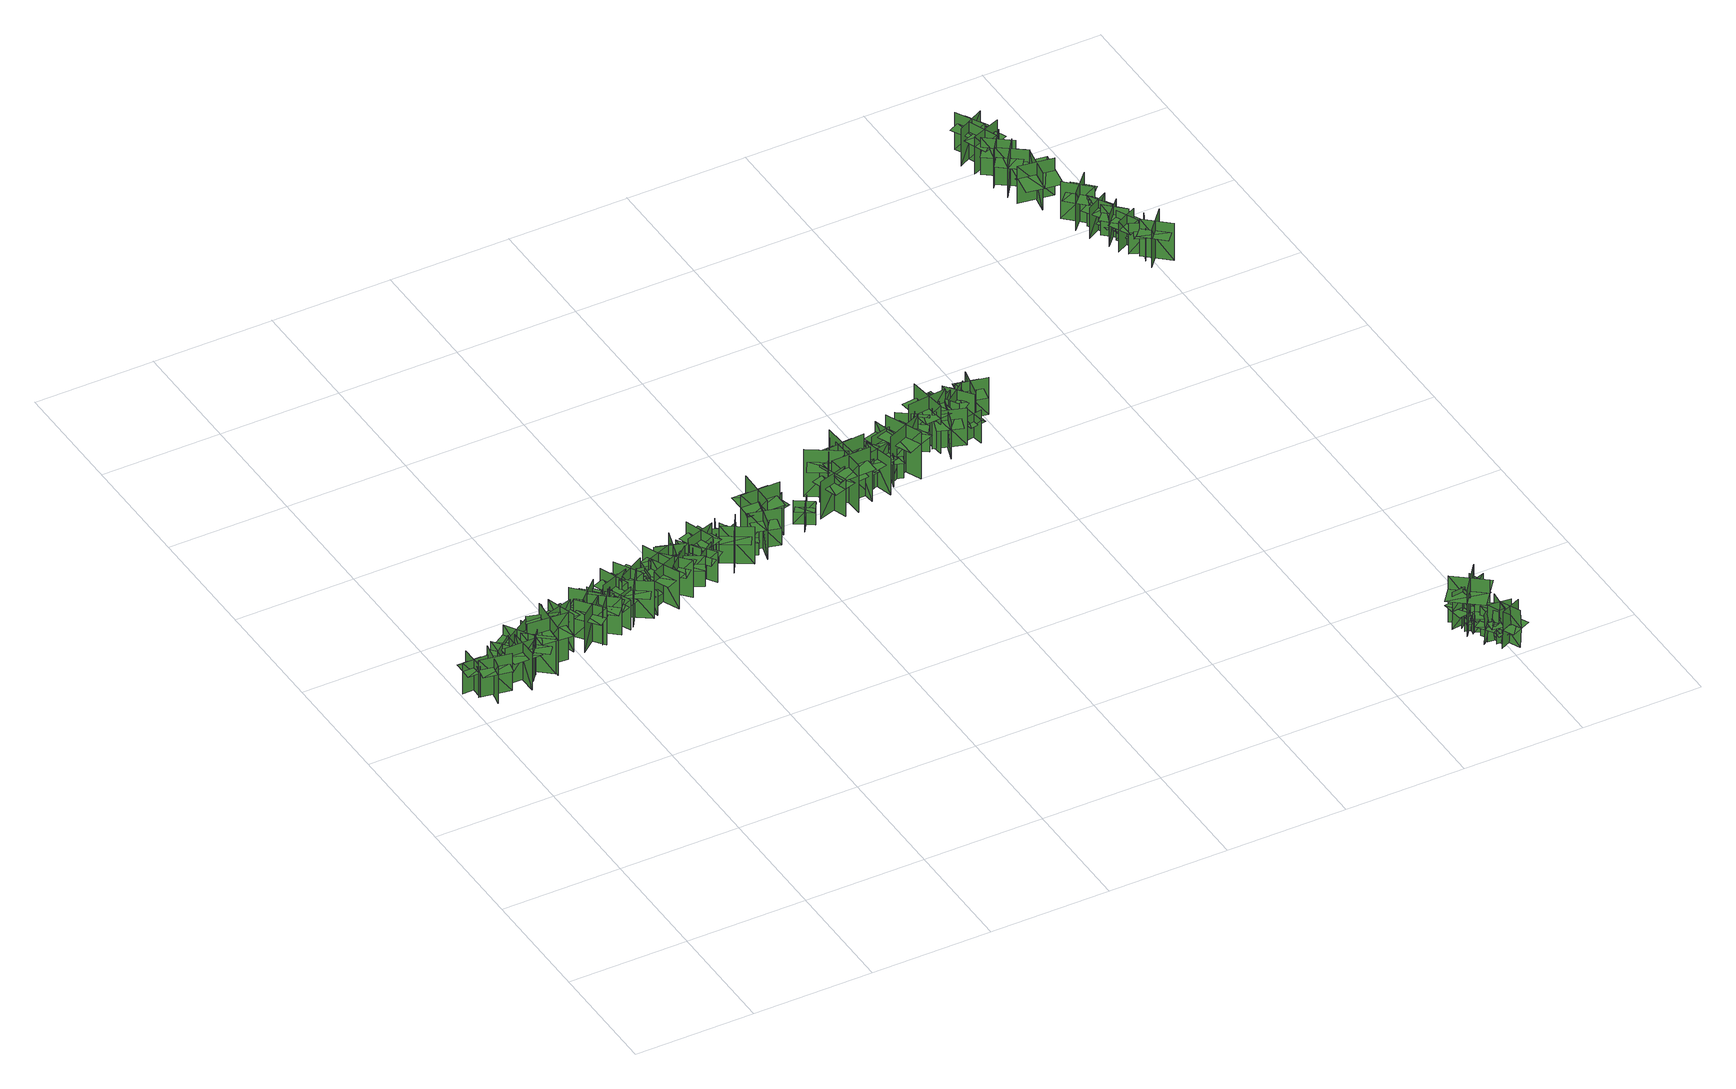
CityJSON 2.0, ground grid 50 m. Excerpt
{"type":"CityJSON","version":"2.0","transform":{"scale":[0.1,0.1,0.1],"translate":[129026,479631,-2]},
"CityObjects":{
"tree1":{"type":"SolitaryVegetationObject","geometry":[{"type":"MultiSurface","lod":"1","boundaries":[[[0,1,2]],[[0,2,3]],[[4,5,6]],[[4,6,7]],[[8,9,10]],[[8,10,11]],[[8,12,13]],[[8,13,9]]]}]},
"tree2":{"type":"SolitaryVegetationObject","geometry":[{"type":"MultiSurface","lod":"1","boundaries":[[[14,15,16]],[[14,16,17]],[[18,19,20]],[[18,20,21]],[[22,23,24]],[[22,24,25]],[[22,26,27]],[[22,27,23]]]}]},
"tree3":{"type":"SolitaryVegetationObject","geometry":[{"type":"MultiSurface","lod":"1","boundaries":[[[28,29,30]],[[28,30,31]],[[32,33,34]],[[32,34,35]],[[36,37,38]],[[36,38,39]],[[36,40,41]],[[36,41,37]]]}]},
"tree4":{"type":"SolitaryVegetationObject","geometry":[{"type":"MultiSurface","lod":"1","boundaries":[[[42,43,44]],[[42,44,45]],[[46,47,48]],[[46,48,49]],[[50,51,52]],[[50,52,53]],[[50,54,55]],[[50,55,51]]]}]},
"tree5":{"type":"SolitaryVegetationObject","geometry":[{"type":"MultiSurface","lod":"1","boundaries":[[[56,57,58]],[[56,58,59]],[[60,61,62]],[[60,62,63]],[[64,65,66]],[[64,66,67]],[[64,68,69]],[[64,69,65]]]}]},
"tree6":{"type":"SolitaryVegetationObject","geometry":[{"type":"MultiSurface","lod":"1","boundaries":[[[70,71,72]],[[70,72,73]],[[74,75,76]],[[74,76,77]],[[78,79,80]],[[78,80,81]],[[78,82,83]],[[78,83,79]]]}]},
"tree7":{"type":"SolitaryVegetationObject","geometry":[{"type":"MultiSurface","lod":"1","boundaries":[[[84,85,86]],[[84,86,87]],[[88,89,90]],[[88,90,91]],[[92,93,94]],[[92,94,95]],[[92,96,97]],[[92,97,93]]]}]},
"tree8":{"type":"SolitaryVegetationObject","geometry":[{"type":"MultiSurface","lod":"1","boundaries":[[[98,99,100]],[[98,100,101]],[[102,103,104]],[[102,104,105]],[[106,107,108]],[[106,108,109]],[[106,110,111]],[[106,111,107]]]}]},
"tree9":{"type":"SolitaryVegetationObject","geometry":[{"type":"MultiSurface","lod":"1","boundaries":[[[112,113,114]],[[112,114,115]],[[116,117,118]],[[116,118,119]],[[120,121,122]],[[120,122,123]],[[120,124,125]],[[120,125,121]]]}]},
"tree10":{"type":"SolitaryVegetationObject","geometry":[{"type":"MultiSurface","lod":"1","boundaries":[[[126,127,128]],[[126,128,129]],[[130,131,132]],[[130,132,133]],[[134,135,136]],[[134,136,137]],[[134,138,139]],[[134,139,135]]]}]},
"tree11":{"type":"SolitaryVegetationObject","geometry":[{"type":"MultiSurface","lod":"1","boundaries":[[[140,141,142]],[[140,142,143]],[[144,145,146]],[[144,146,147]],[[148,149,150]],[[148,150,151]],[[148,152,153]],[[148,153,149]]]}]},
"tree12":{"type":"SolitaryVegetationObject","geometry":[{"type":"MultiSurface","lod":"1","boundaries":[[[154,155,156]],[[154,156,157]],[[158,159,160]],[[158,160,161]],[[162,163,164]],[[162,164,165]],[[162,166,167]],[[162,167,163]]]}]},
"tree13":{"type":"SolitaryVegetationObject","geometry":[{"type":"MultiSurface","lod":"1","boundaries":[[[168,169,170]],[[168,170,171]],[[172,173,174]],[[172,174,175]],[[176,177,178]],[[176,178,179]],[[176,180,181]],[[176,181,177]]]}]},
"tree14":{"type":"SolitaryVegetationObject","geometry":[{"type":"MultiSurface","lod":"1","boundaries":[[[182,183,184]],[[182,184,185]],[[186,187,188]],[[186,188,189]],[[190,191,192]],[[190,192,193]],[[190,194,195]],[[190,195,191]]]}]},
"tree15":{"type":"SolitaryVegetationObject","geometry":[{"type":"MultiSurface","lod":"1","boundaries":[[[196,197,198]],[[196,198,199]],[[200,201,202]],[[200,202,203]],[[204,205,206]],[[204,206,207]],[[204,208,209]],[[204,209,205]]]}]},
"tree16":{"type":"SolitaryVegetationObject","geometry":[{"type":"MultiSurface","lod":"1","boundaries":[[[210,211,212]],[[210,212,213]],[[214,215,216]],[[214,216,217]],[[218,219,220]],[[218,220,221]],[[218,222,223]],[[218,223,219]]]}]},
"tree17":{"type":"SolitaryVegetationObject","geometry":[{"type":"MultiSurface","lod":"1","boundaries":[[[224,225,226]],[[224,226,227]],[[228,229,230]],[[228,230,231]],[[232,233,234]],[[232,234,235]],[[232,236,237]],[[232,237,233]]]}]},
"tree18":{"type":"SolitaryVegetationObject","geometry":[{"type":"MultiSurface","lod":"1","boundaries":[[[238,239,240]],[[238,240,241]],[[242,243,244]],[[242,244,245]],[[246,247,248]],[[246,248,249]],[[246,250,251]],[[246,251,247]]]}]},
"tree19":{"type":"SolitaryVegetationObject","geometry":[{"type":"MultiSurface","lod":"1","boundaries":[[[252,253,254]],[[252,254,255]],[[256,257,258]],[[256,258,259]],[[260,261,262]],[[260,262,263]],[[260,264,265]],[[260,265,261]]]}]},
"tree20":{"type":"SolitaryVegetationObject","geometry":[{"type":"MultiSurface","lod":"1","boundaries":[[[266,267,268]],[[266,268,269]],[[270,271,272]],[[270,272,273]],[[274,275,276]],[[274,276,277]],[[274,278,279]],[[274,279,275]]]}]},
"tree21":{"type":"SolitaryVegetationObject","geometry":[{"type":"MultiSurface","lod":"1","boundaries":[[[280,281,282]],[[280,282,283]],[[284,285,286]],[[284,286,287]],[[288,289,290]],[[288,290,291]],[[288,292,293]],[[288,293,289]]]}]},
"tree22":{"type":"SolitaryVegetationObject","geometry":[{"type":"MultiSurface","lod":"1","boundaries":[[[294,295,296]],[[294,296,297]],[[298,299,300]],[[298,300,301]],[[302,303,304]],[[302,304,305]],[[302,306,307]],[[302,307,303]]]}]},
"tree23":{"type":"SolitaryVegetationObject","geometry":[{"type":"MultiSurface","lod":"1","boundaries":[[[308,309,310]],[[308,310,311]],[[312,313,314]],[[312,314,315]],[[316,317,318]],[[316,318,319]],[[316,320,321]],[[316,321,317]]]}]},
"tree24":{"type":"SolitaryVegetationObject","geometry":[{"type":"MultiSurface","lod":"1","boundaries":[[[322,323,324]],[[322,324,325]],[[326,327,328]],[[326,328,329]],[[330,331,332]],[[330,332,333]],[[330,334,335]],[[330,335,331]]]}]},
"tree25":{"type":"SolitaryVegetationObject","geometry":[{"type":"MultiSurface","lod":"1","boundaries":[[[336,337,338]],[[336,338,339]],[[340,341,342]],[[340,342,343]],[[344,345,346]],[[344,346,347]],[[344,348,349]],[[344,349,345]]]}]},
"tree26":{"type":"SolitaryVegetationObject","geometry":[{"type":"MultiSurface","lod":"1","boundaries":[[[350,351,352]],[[350,352,353]],[[354,355,356]],[[354,356,357]],[[358,359,360]],[[358,360,361]],[[358,362,363]],[[358,363,359]]]}]},
"tree27":{"type":"SolitaryVegetationObject","geometry":[{"type":"MultiSurface","lod":"1","boundaries":[[[364,365,366]],[[364,366,367]],[[368,369,370]],[[368,370,371]],[[372,373,374]],[[372,374,375]],[[372,376,377]],[[372,377,373]]]}]},
"tree28":{"type":"SolitaryVegetationObject","geometry":[{"type":"MultiSurface","lod":"1","boundaries":[[[378,379,380]],[[378,380,381]],[[382,383,384]],[[382,384,385]],[[386,387,388]],[[386,388,389]],[[386,390,391]],[[386,391,387]]]}]},
"tree29":{"type":"SolitaryVegetationObject","geometry":[{"type":"MultiSurface","lod":"1","boundaries":[[[392,393,394]],[[392,394,395]],[[396,397,398]],[[396,398,399]],[[400,401,402]],[[400,402,403]],[[400,404,405]],[[400,405,401]]]}]},
"tree30":{"type":"SolitaryVegetationObject","geometry":[{"type":"MultiSurface","lod":"1","boundaries":[[[406,407,408]],[[406,408,409]],[[410,411,412]],[[410,412,413]],[[414,415,416]],[[414,416,417]],[[414,418,419]],[[414,419,415]]]}]},
"tree31":{"type":"SolitaryVegetationObject","geometry":[{"type":"MultiSurface","lod":"1","boundaries":[[[420,421,422]],[[420,422,423]],[[424,425,426]],[[424,426,427]],[[428,429,430]],[[428,430,431]],[[428,432,433]],[[428,433,429]]]}]},
"tree32":{"type":"SolitaryVegetationObject","geometry":[{"type":"MultiSurface","lod":"1","boundaries":[[[434,435,436]],[[434,436,437]],[[438,439,440]],[[438,440,441]],[[442,443,444]],[[442,444,445]],[[442,446,447]],[[442,447,443]]]}]},
"tree33":{"type":"SolitaryVegetationObject","geometry":[{"type":"MultiSurface","lod":"1","boundaries":[[[448,449,450]],[[448,450,451]],[[452,453,454]],[[452,454,455]],[[456,457,458]],[[456,458,459]],[[456,460,461]],[[456,461,457]]]}]},
"tree34":{"type":"SolitaryVegetationObject","geometry":[{"type":"MultiSurface","lod":"1","boundaries":[[[462,463,464]],[[462,464,465]],[[466,467,468]],[[466,468,469]],[[470,471,472]],[[470,472,473]],[[470,474,475]],[[470,475,471]]]}]},
"tree35":{"type":"SolitaryVegetationObject","geometry":[{"type":"MultiSurface","lod":"1","boundaries":[[[476,477,478]],[[476,478,479]],[[480,481,482]],[[480,482,483]],[[484,485,486]],[[484,486,487]],[[484,488,489]],[[484,489,485]]]}]},
"tree36":{"type":"SolitaryVegetationObject","geometry":[{"type":"MultiSurface","lod":"1","boundaries":[[[490,491,492]],[[490,492,493]],[[494,495,496]],[[494,496,497]],[[498,499,500]],[[498,500,501]],[[498,502,503]],[[498,503,499]]]}]},
"tree37":{"type":"SolitaryVegetationObject","geometry":[{"type":"MultiSurface","lod":"1","boundaries":[[[504,505,506]],[[504,506,507]],[[508,509,510]],[[508,510,511]],[[512,513,514]],[[512,514,515]],[[512,516,517]],[[512,517,513]]]}]},
"tree38":{"type":"SolitaryVegetationObject","geometry":[{"type":"MultiSurface","lod":"1","boundaries":[[[518,519,520]],[[518,520,521]],[[522,523,524]],[[522,524,525]],[[526,527,528]],[[526,528,529]],[[526,530,531]],[[526,531,527]]]}]},
"tree39":{"type":"SolitaryVegetationObject","geometry":[{"type":"MultiSurface","lod":"1","boundaries":[[[532,533,534]],[[532,534,535]],[[536,537,538]],[[536,538,539]],[[540,541,542]],[[540,542,543]],[[540,544,545]],[[540,545,541]]]}]},
"tree40":{"type":"SolitaryVegetationObject","geometry":[{"type":"MultiSurface","lod":"1","boundaries":[[[546,547,548]],[[546,548,549]],[[550,551,552]],[[550,552,553]],[[554,555,556]],[[554,556,557]],[[554,558,559]],[[554,559,555]]]}]},
"tree41":{"type":"SolitaryVegetationObject","geometry":[{"type":"MultiSurface","lod":"1","boundaries":[[[560,561,562]],[[560,562,563]],[[564,565,566]],[[564,566,567]],[[568,569,570]],[[568,570,571]],[[568,572,573]],[[568,573,569]]]}]},
"tree42":{"type":"SolitaryVegetationObject","geometry":[{"type":"MultiSurface","lod":"1","boundaries":[[[574,575,576]],[[574,576,577]],[[578,579,580]],[[578,580,581]],[[582,583,584]],[[582,584,585]],[[582,586,587]],[[582,587,583]]]}]},
"tree43":{"type":"SolitaryVegetationObject","geometry":[{"type":"MultiSurface","lod":"1","boundaries":[[[588,589,590]],[[588,590,591]],[[592,593,594]],[[592,594,595]],[[596,597,598]],[[596,598,599]],[[596,600,601]],[[596,601,597]]]}]},
"tree44":{"type":"SolitaryVegetationObject","geometry":[{"type":"MultiSurface","lod":"1","boundaries":[[[602,603,604]],[[602,604,605]],[[606,607,608]],[[606,608,609]],[[610,611,612]],[[610,612,613]],[[610,614,615]],[[610,615,611]]]}]},
"tree45":{"type":"SolitaryVegetationObject","geometry":[{"type":"MultiSurface","lod":"1","boundaries":[[[616,617,618]],[[616,618,619]],[[620,621,622]],[[620,622,623]],[[624,625,626]],[[624,626,627]],[[624,628,629]],[[624,629,625]]]}]},
"tree46":{"type":"SolitaryVegetationObject","geometry":[{"type":"MultiSurface","lod":"1","boundaries":[[[630,631,632]],[[630,632,633]],[[634,635,636]],[[634,636,637]],[[638,639,640]],[[638,640,641]],[[638,642,643]],[[638,643,639]]]}]},
"tree47":{"type":"SolitaryVegetationObject","geometry":[{"type":"MultiSurface","lod":"1","boundaries":[[[644,645,646]],[[644,646,647]],[[648,649,650]],[[648,650,651]],[[652,653,654]],[[652,654,655]],[[652,656,657]],[[652,657,653]]]}]},
"tree48":{"type":"SolitaryVegetationObject","geometry":[{"type":"MultiSurface","lod":"1","boundaries":[[[658,659,660]],[[658,660,661]],[[662,663,664]],[[662,664,665]],[[666,667,668]],[[666,668,669]],[[666,670,671]],[[666,671,667]]]}]},
"tree49":{"type":"SolitaryVegetationObject","geometry":[{"type":"MultiSurface","lod":"1","boundaries":[[[672,673,674]],[[672,674,675]],[[676,677,678]],[[676,678,679]],[[680,681,682]],[[680,682,683]],[[680,684,685]],[[680,685,681]]]}]},
"tree50":{"type":"SolitaryVegetationObject","geometry":[{"type":"MultiSurface","lod":"1","boundaries":[[[686,687,688]],[[686,688,689]],[[690,691,692]],[[690,692,693]],[[694,695,696]],[[694,696,697]],[[694,698,699]],[[694,699,695]]]}]},
"tree51":{"type":"SolitaryVegetationObject","geometry":[{"type":"MultiSurface","lod":"1","boundaries":[[[700,701,702]],[[700,702,703]],[[704,705,706]],[[704,706,707]],[[708,709,710]],[[708,710,711]],[[708,712,713]],[[708,713,709]]]}]},
"tree52":{"type":"SolitaryVegetationObject","geometry":[{"type":"MultiSurface","lod":"1","boundaries":[[[714,715,716]],[[714,716,717]],[[718,719,720]],[[718,720,721]],[[722,723,724]],[[722,724,725]],[[722,725,726]],[[722,726,727]]]}]},
"tree53":{"type":"SolitaryVegetationObject","geometry":[{"type":"MultiSurface","lod":"1","boundaries":[[[728,729,730]],[[728,730,731]],[[732,733,734]],[[732,734,735]],[[736,737,738]],[[736,738,739]],[[736,740,741]],[[736,741,737]]]}]},
"tree54":{"type":"SolitaryVegetationObject","geometry":[{"type":"MultiSurface","lod":"1","boundaries":[[[742,743,744]],[[742,744,745]],[[746,747,748]],[[746,748,749]],[[750,751,752]],[[750,752,753]],[[750,754,755]],[[750,755,751]]]}]},
"tree55":{"type":"SolitaryVegetationObject","geometry":[{"type":"MultiSurface","lod":"1","boundaries":[[[756,757,758]],[[756,758,759]],[[760,761,762]],[[760,762,763]],[[764,765,766]],[[764,766,767]],[[764,767,768]],[[764,768,769]]]}]},
"tree56":{"type":"SolitaryVegetationObject","geometry":[{"type":"MultiSurface","lod":"1","boundaries":[[[770,771,772]],[[770,772,773]],[[774,775,776]],[[774,776,777]],[[778,779,775]],[[778,775,774]],[[780,781,771]],[[780,771,770]],[[770,771,782]],[[770,782,783]],[[770,784,785]],[[770,785,771]]]}]},
"tree57":{"type":"SolitaryVegetationObject","geometry":[{"type":"MultiSurface","lod":"1","boundaries":[[[786,787,788]],[[786,788,789]],[[790,791,792]],[[790,792,793]],[[794,795,791]],[[794,791,790]],[[796,797,787]],[[796,787,786]],[[786,787,798]],[[786,798,799]],[[786,800,801]],[[786,801,787]]]}]},
"tree58":{"type":"SolitaryVegetationObject","geometry":[{"type":"MultiSurface","lod":"1","boundaries":[[[802,803,804]],[[802,804,805]],[[806,807,808]],[[806,808,809]],[[810,811,812]],[[810,812,813]],[[810,813,814]],[[810,814,815]]]}]},
"tree59":{"type":"SolitaryVegetationObject","geometry":[{"type":"MultiSurface","lod":"1","boundaries":[[[816,817,818]],[[816,818,819]],[[820,821,822]],[[820,822,823]],[[824,825,821]],[[824,821,820]],[[826,827,817]],[[826,817,816]],[[816,817,828]],[[816,828,829]],[[816,830,831]],[[816,831,817]]]}]},
"tree60":{"type":"SolitaryVegetationObject","geometry":[{"type":"MultiSurface","lod":"1","boundaries":[[[832,833,834]],[[832,834,835]],[[836,837,838]],[[836,838,839]],[[840,841,837]],[[840,837,836]],[[842,843,833]],[[842,833,832]],[[832,833,844]],[[832,844,845]],[[832,846,847]],[[832,847,833]]]}]},
"tree61":{"type":"SolitaryVegetationObject","geometry":[{"type":"MultiSurface","lod":"1","boundaries":[[[848,849,850]],[[848,850,851]],[[852,853,854]],[[852,854,855]],[[856,857,858]],[[856,858,859]],[[856,859,860]],[[856,860,861]]]}]},
"tree62":{"type":"SolitaryVegetationObject","geometry":[{"type":"MultiSurface","lod":"1","boundaries":[[[862,863,864]],[[862,864,865]],[[866,867,868]],[[866,868,869]],[[870,871,872]],[[870,872,873]],[[870,873,874]],[[870,874,875]]]}]},
"tree63":{"type":"SolitaryVegetationObject","geometry":[{"type":"MultiSurface","lod":"1","boundaries":[[[876,877,878]],[[876,878,879]],[[880,881,882]],[[880,882,883]],[[884,885,886]],[[884,886,887]],[[884,887,888]],[[884,888,889]]]}]},
"tree64":{"type":"SolitaryVegetationObject","geometry":[{"type":"MultiSurface","lod":"1","boundaries":[[[890,891,892]],[[890,892,893]],[[894,895,896]],[[894,896,897]],[[898,899,900]],[[898,900,901]],[[898,901,902]],[[898,902,903]]]}]},
"tree65":{"type":"SolitaryVegetationObject","geometry":[{"type":"MultiSurface","lod":"1","boundaries":[[[904,905,906]],[[904,906,907]],[[908,909,910]],[[908,910,911]],[[912,913,914]],[[912,914,915]],[[912,915,916]],[[912,916,917]]]}]},
"tree66":{"type":"SolitaryVegetationObject","geometry":[{"type":"MultiSurface","lod":"1","boundaries":[[[918,919,920]],[[918,920,921]],[[922,923,924]],[[922,924,925]],[[926,927,923]],[[926,923,922]],[[928,929,919]],[[928,919,918]],[[918,919,930]],[[918,930,931]],[[918,932,933]],[[918,933,919]]]}]},
"tree67":{"type":"SolitaryVegetationObject","geometry":[{"type":"MultiSurface","lod":"1","boundaries":[[[934,935,936]],[[934,936,937]],[[938,939,940]],[[938,940,941]],[[942,943,944]],[[942,944,945]],[[942,945,946]],[[942,946,947]]]}]},
"tree68":{"type":"SolitaryVegetationObject","geometry":[{"type":"MultiSurface","lod":"1","boundaries":[[[948,949,950]],[[948,950,951]],[[952,953,954]],[[952,954,955]],[[956,957,953]],[[956,953,952]],[[958,959,949]],[[958,949,948]],[[948,949,960]],[[948,960,961]],[[948,962,963]],[[948,963,949]]]}]},
"tree69":{"type":"SolitaryVegetationObject","geometry":[{"type":"MultiSurface","lod":"1","boundaries":[[[964,965,966]],[[964,966,967]],[[968,969,970]],[[968,970,971]],[[972,973,974]],[[972,974,975]],[[972,975,976]],[[972,976,977]]]}]},
"tree70":{"type":"SolitaryVegetationObject","geometry":[{"type":"MultiSurface","lod":"1","boundaries":[[[978,979,980]],[[978,980,981]],[[982,983,984]],[[982,984,985]],[[986,987,983]],[[986,983,982]],[[988,989,979]],[[988,979,978]],[[978,979,990]],[[978,990,991]],[[978,992,993]],[[978,993,979]]]}]},
"tree71":{"type":"SolitaryVegetationObject","geometry":[{"type":"MultiSurface","lod":"1","boundaries":[[[994,995,996]],[[994,996,997]],[[998,999,1000]],[[998,1000,1001]],[[1002,1003,1004]],[[1002,1004,1005]],[[1002,1006,1007]],[[1002,1007,1003]]]}]},
"tree72":{"type":"SolitaryVegetationObject","geometry":[{"type":"MultiSurface","lod":"1","boundaries":[[[1008,1009,1010]],[[1008,1010,1011]],[[1012,1013,1014]],[[1012,1014,1015]],[[1016,1017,1018]],[[1016,1018,1019]],[[1016,1020,1021]],[[1016,1021,1017]]]}]},
"tree73":{"type":"SolitaryVegetationObject","geometry":[{"type":"MultiSurface","lod":"1","boundaries":[[[1022,1023,1024]],[[1022,1024,1025]],[[1026,1027,1028]],[[1026,1028,1029]],[[1030,1031,1032]],[[1030,1032,1033]],[[1030,1033,1034]],[[1030,1034,1035]]]}]},
"tree74":{"type":"SolitaryVegetationObject","geometry":[{"type":"MultiSurface","lod":"1","boundaries":[[[1036,1037,1038]],[[1036,1038,1039]],[[1040,1041,1042]],[[1040,1042,1043]],[[1044,1045,1046]],[[1044,1046,1047]],[[1044,1048,1049]],[[1044,1049,1045]]]}]},
"tree75":{"type":"SolitaryVegetationObject","geometry":[{"type":"MultiSurface","lod":"1","boundaries":[[[1050,1051,1052]],[[1050,1052,1053]],[[1054,1055,1056]],[[1054,1056,1057]],[[1058,1059,1060]],[[1058,1060,1061]],[[1058,1062,1063]],[[1058,1063,1059]]]}]},
"tree76":{"type":"SolitaryVegetationObject","geometry":[{"type":"MultiSurface","lod":"1","boundaries":[[[1064,1065,1066]],[[1064,1066,1067]],[[1068,1069,1070]],[[1068,1070,1071]],[[1072,1073,1074]],[[1072,1074,1075]],[[1072,1076,1077]],[[1072,1077,1073]]]}]},
"tree77":{"type":"SolitaryVegetationObject","geometry":[{"type":"MultiSurface","lod":"1","boundaries":[[[1078,1079,1080]],[[1078,1080,1081]],[[1082,1083,1084]],[[1082,1084,1085]],[[1086,1087,1088]],[[1086,1088,1089]],[[1086,1090,1091]],[[1086,1091,1087]]]}]},
"tree78":{"type":"SolitaryVegetationObject","geometry":[{"type":"MultiSurface","lod":"1","boundaries":[[[1092,1093,1094]],[[1092,1094,1095]],[[1096,1097,1098]],[[1096,1098,1099]],[[1100,1101,1102]],[[1100,1102,1103]],[[1100,1103,1104]],[[1100,1104,1105]]]}]},
"tree79":{"type":"SolitaryVegetationObject","geometry":[{"type":"MultiSurface","lod":"1","boundaries":[[[1106,1107,1108]],[[1106,1108,1109]],[[1110,1111,1112]],[[1110,1112,1113]],[[1114,1115,1116]],[[1114,1116,1117]],[[1114,1118,1119]],[[1114,1119,1115]]]}]},
"tree80":{"type":"SolitaryVegetationObject","geometry":[{"type":"MultiSurface","lod":"1","boundaries":[[[1120,1121,1122]],[[1120,1122,1123]],[[1124,1125,1126]],[[1124,1126,1127]],[[1128,1129,1130]],[[1128,1130,1131]],[[1128,1131,1132]],[[1128,1132,1133]]]}]},
"tree81":{"type":"SolitaryVegetationObject","geometry":[{"type":"MultiSurface","lod":"1","boundaries":[[[1134,1135,1136]],[[1134,1136,1137]],[[1138,1139,1140]],[[1138,1140,1141]],[[1142,1143,1144]],[[1142,1144,1145]],[[1142,1145,1146]],[[1142,1146,1147]]]}]},
"tree82":{"type":"SolitaryVegetationObject","geometry":[{"type":"MultiSurface","lod":"1","boundaries":[[[1148,1149,1150]],[[1148,1150,1151]],[[1152,1153,1154]],[[1152,1154,1155]],[[1156,1157,1158]],[[1156,1158,1159]],[[1156,1159,1160]],[[1156,1160,1161]]]}]},
"tree83":{"type":"SolitaryVegetationObject","geometry":[{"type":"MultiSurface","lod":"1","boundaries":[[[1162,1163,1164]],[[1162,1164,1165]],[[1166,1167,1168]],[[1166,1168,1169]],[[1170,1171,1172]],[[1170,1172,1173]],[[1170,1174,1175]],[[1170,1175,1171]]]}]},
"tree84":{"type":"SolitaryVegetationObject","geometry":[{"type":"MultiSurface","lod":"1","boundaries":[[[1176,1177,1178]],[[1176,1178,1179]],[[1180,1181,1182]],[[1180,1182,1183]],[[1184,1185,1186]],[[1184,1186,1187]],[[1184,1187,1188]],[[1184,1188,1189]]]}]},
"tree85":{"type":"SolitaryVegetationObject","geometry":[{"type":"MultiSurface","lod":"1","boundaries":[[[1190,1191,1192]],[[1190,1192,1193]],[[1194,1195,1196]],[[1194,1196,1197]],[[1198,1199,1200]],[[1198,1200,1201]],[[1198,1202,1203]],[[1198,1203,1199]]]}]},
"tree86":{"type":"SolitaryVegetationObject","geometry":[{"type":"MultiSurface","lod":"1","boundaries":[[[1204,1205,1206]],[[1204,1206,1207]],[[1208,1209,1210]],[[1208,1210,1211]],[[1212,1213,1214]],[[1212,1214,1215]],[[1212,1215,1216]],[[1212,1216,1217]]]}]},
"tree87":{"type":"SolitaryVegetationObject","geometry":[{"type":"MultiSurface","lod":"1","boundaries":[[[1218,1219,1220]],[[1218,1220,1221]],[[1222,1223,1224]],[[1222,1224,1225]],[[1226,1227,1228]],[[1226,1228,1229]],[[1226,1229,1230]],[[1226,1230,1231]]]}]},
"tree88":{"type":"SolitaryVegetationObject","geometry":[{"type":"MultiSurface","lod":"1","boundaries":[[[1232,1233,1234]],[[1232,1234,1235]],[[1236,1237,1238]],[[1236,1238,1239]],[[1240,1241,1242]],[[1240,1242,1243]],[[1240,1243,1244]],[[1240,1244,1245]]]}]},
"tree89":{"type":"SolitaryVegetationObject","geometry":[{"type":"MultiSurface","lod":"1","boundaries":[[[1246,1247,1248]],[[1246,1248,1249]],[[1250,1251,1252]],[[1250,1252,1253]],[[1254,1255,1256]],[[1254,1256,1257]],[[1254,1257,1258]],[[1254,1258,1259]]]}]},
"tree90":{"type":"SolitaryVegetationObject","geometry":[{"type":"MultiSurface","lod":"1","boundaries":[[[1260,1261,1262]],[[1260,1262,1263]],[[1264,1265,1266]],[[1264,1266,1267]],[[1268,1269,1270]],[[1268,1270,1271]],[[1268,1271,1272]],[[1268,1272,1273]]]}]},
"tree91":{"type":"SolitaryVegetationObject","geometry":[{"type":"MultiSurface","lod":"1","boundaries":[[[1274,1275,1276]],[[1274,1276,1277]],[[1278,1279,1280]],[[1278,1280,1281]],[[1282,1283,1284]],[[1282,1284,1285]],[[1282,1285,1286]],[[1282,1286,1287]]]}]},
"tree92":{"type":"SolitaryVegetationObject","geometry":[{"type":"MultiSurface","lod":"1","boundaries":[[[1288,1289,1290]],[[1288,1290,1291]],[[1292,1293,1294]],[[1292,1294,1295]],[[1296,1297,1298]],[[1296,1298,1299]],[[1296,1299,1300]],[[1296,1300,1301]]]}]},
"tree93":{"type":"SolitaryVegetationObject","geometry":[{"type":"MultiSurface","lod":"1","boundaries":[[[1302,1303,1304]],[[1302,1304,1305]],[[1306,1307,1308]],[[1306,1308,1309]],[[1310,1311,1312]],[[1310,1312,1313]],[[1310,1313,1314]],[[1310,1314,1315]]]}]},
"tree94":{"type":"SolitaryVegetationObject","geometry":[{"type":"MultiSurface","lod":"1","boundaries":[[[1316,1317,1318]],[[1316,1318,1319]],[[1320,1321,1322]],[[1320,1322,1323]],[[1324,1325,1326]],[[1324,1326,1327]],[[1324,1327,1328]],[[1324,1328,1329]]]}]},
"tree95":{"type":"SolitaryVegetationObject","geometry":[{"type":"MultiSurface","lod":"1","boundaries":[[[1330,1331,1332]],[[1330,1332,1333]],[[1334,1335,1336]],[[1334,1336,1337]],[[1338,1339,1340]],[[1338,1340,1341]],[[1338,1341,1342]],[[1338,1342,1343]]]}]},
"tree96":{"type":"SolitaryVegetationObject","geometry":[{"type":"MultiSurface","lod":"1","boundaries":[[[1344,1345,1346]],[[1344,1346,1347]],[[1348,1349,1350]],[[1348,1350,1351]],[[1352,1353,1354]],[[1352,1354,1355]],[[1352,1355,1356]],[[1352,1356,1357]]]}]},
"tree97":{"type":"SolitaryVegetationObject","geometry":[{"type":"MultiSurface","lod":"1","boundaries":[[[1358,1359,1360]],[[1358,1360,1361]],[[1362,1363,1364]],[[1362,1364,1365]],[[1366,1367,1368]],[[1366,1368,1369]],[[1366,1369,1370]],[[1366,1370,1371]]]}]},
"tree98":{"type":"SolitaryVegetationObject","geometry":[{"type":"MultiSurface","lod":"1","boundaries":[[[1372,1373,1374]],[[1372,1374,1375]],[[1376,1377,1378]],[[1376,1378,1379]],[[1380,1381,1382]],[[1380,1382,1383]],[[1380,1383,1384]],[[1380,1384,1385]]]}]},
"tree99":{"type":"SolitaryVegetationObject","geometry":[{"type":"MultiSurface","lod":"1","boundaries":[[[1386,1387,1388]],[[1386,1388,1389]],[[1390,1391,1392]],[[1390,1392,1393]],[[1394,1395,1396]],[[1394,1396,1397]],[[1394,1397,1398]],[[1394,1398,1399]]]}]},
"tree100":{"type":"SolitaryVegetationObject","geometry":[{"type":"MultiSurface","lod":"1","boundaries":[[[1400,1401,1402]],[[1400,1402,1403]],[[1404,1405,1406]],[[1404,1406,1407]],[[1408,1409,1410]],[[1408,1410,1411]],[[1408,1411,1412]],[[1408,1412,1413]]]}]}
},
"vertices":[
[115,1697,4],[9,1697,4],[9,1697,145],[115,1697,145],[55,1756,4],[56,1649,4],[56,1649,145],[55,1756,145],[106,1697,109],[9,1697,109],[9,1655,109],[107,1655,109],[106,1739,109],[9,1739,109],
[179,1626,2],[51,1651,2],[51,1651,174],[179,1626,174],[121,1711,2],[96,1583,2],[96,1583,174],[121,1711,174],[168,1628,130],[51,1651,130],[41,1601,130],[158,1578,130],[178,1678,130],[61,1701,130],
[231,1679,3],[164,1762,3],[164,1762,144],[231,1679,144],[239,1762,3],[156,1696,3],[156,1696,144],[239,1762,144],[225,1686,107],[164,1762,107],[131,1735,107],[192,1660,107],[258,1712,107],[197,1788,107],
[172,1667,0],[302,1668,0],[302,1668,172],[172,1667,172],[246,1596,0],[245,1725,0],[245,1725,172],[246,1596,172],[183,1667,128],[302,1668,128],[302,1719,128],[183,1719,128],[184,1616,128],[302,1617,128],
[302,1679,4],[232,1789,4],[232,1789,176],[302,1679,176],[323,1780,4],[214,1710,4],[214,1710,176],[323,1780,176],[296,1689,132],[232,1789,132],[188,1761,132],[253,1661,132],[339,1716,132],[275,1816,132],
[367,1636,1],[266,1719,1],[266,1719,173],[367,1636,173],[356,1738,1],[273,1638,1],[273,1638,173],[356,1738,173],[358,1643,129],[266,1719,129],[234,1679,129],[326,1604,129],[391,1683,129],[299,1758,129],
[389,1765,7],[284,1748,7],[284,1748,148],[389,1765,148],[321,1814,7],[338,1709,7],[338,1709,148],[321,1814,148],[380,1763,112],[284,1748,112],[291,1707,112],[387,1722,112],[374,1805,112],[278,1790,112],
[384,1789,0],[372,1624,0],[372,1624,219],[384,1789,219],[286,1703,0],[451,1691,0],[451,1691,219],[286,1703,219],[383,1775,163],[372,1624,163],[437,1619,163],[448,1770,163],[318,1780,163],[307,1629,163],
[329,1792,5],[453,1755,5],[453,1755,177],[329,1792,177],[378,1702,5],[415,1827,5],[415,1827,177],[378,1702,177],[339,1789,132],[453,1755,132],[468,1804,132],[354,1838,132],[324,1740,132],[438,1706,132],
[398,1763,4],[522,1801,4],[522,1801,177],[398,1763,177],[489,1716,4],[451,1840,4],[451,1840,177],[489,1716,177],[408,1767,132],[522,1801,132],[507,1850,132],[393,1816,132],[423,1718,132],[537,1752,132],
[535,1797,2],[616,1695,2],[616,1695,174],[535,1797,174],[524,1695,2],[626,1776,2],[626,1776,174],[524,1695,174],[542,1788,129],[616,1695,129],[656,1727,129],[582,1820,129],[502,1756,129],[576,1663,129],
[655,1864,6],[561,1774,6],[561,1774,178],[655,1864,178],[552,1866,6],[642,1772,6],[642,1772,178],[552,1866,178],[647,1856,133],[561,1774,133],[596,1737,133],[682,1819,133],[612,1893,133],[525,1812,133],
[594,1803,3],[692,1718,3],[692,1718,175],[594,1803,175],[602,1701,3],[687,1799,3],[687,1799,175],[602,1701,175],[603,1796,131],[692,1718,131],[726,1756,131],[636,1835,131],[569,1757,131],[658,1679,131],
[632,1872,4],[700,1791,4],[700,1791,145],[632,1872,145],[625,1788,4],[706,1857,4],[706,1857,145],[625,1788,145],[637,1865,109],[700,1791,109],[732,1818,109],[670,1892,109],[605,1838,109],[668,1764,109],
[772,1793,4],[674,1752,4],[674,1752,145],[772,1793,145],[694,1824,4],[736,1726,4],[736,1726,145],[694,1824,145],[764,1790,109],[674,1752,109],[691,1713,109],[780,1751,109],[747,1828,109],[658,1790,109],
[710,1911,3],[757,1789,3],[757,1789,176],[710,1911,176],[669,1816,3],[791,1863,3],[791,1863,176],[669,1816,176],[714,1900,131],[757,1789,131],[805,1808,131],[762,1919,131],[666,1882,131],[709,1771,131],
[846,1746,3],[738,1819,3],[738,1819,176],[846,1746,176],[826,1846,3],[753,1739,3],[753,1739,176],[826,1846,176],[836,1752,131],[738,1819,131],[709,1777,131],[807,1709,131],[866,1794,131],[767,1861,131],
[869,1894,3],[757,1830,3],[757,1830,176],[869,1894,176],[770,1921,3],[835,1808,3],[835,1808,176],[770,1921,176],[860,1889,131],[757,1830,131],[782,1785,131],[885,1844,131],[834,1934,131],[731,1875,131],
[864,1753,6],[849,1834,6],[849,1834,116],[864,1753,116],[901,1807,6],[819,1792,6],[819,1792,116],[901,1807,116],[863,1760,87],[849,1834,87],[817,1828,87],[831,1754,87],[895,1766,87],[881,1840,87],
[867,1814,5],[880,1919,5],[880,1919,146],[867,1814,146],[932,1866,5],[827,1879,5],[827,1879,146],[932,1866,146],[868,1823,109],[880,1919,109],[838,1925,109],[826,1828,109],[909,1818,109],[921,1914,109],
[952,1748,5],[901,1868,5],[901,1868,177],[952,1748,177],[990,1844,5],[871,1793,5],[871,1793,177],[990,1844,177],[948,1758,132],[901,1868,132],[854,1847,132],[901,1738,132],[995,1778,132],[949,1888,132],
[1010,1913,5],[889,1866,5],[889,1866,177],[1010,1913,177],[915,1954,5],[963,1833,5],[963,1833,177],[915,1954,177],[999,1909,132],[889,1866,132],[908,1818,132],[1018,1862,132],[981,1957,132],[870,1913,132],
[1048,1876,4],[950,1791,4],[950,1791,177],[1048,1876,177],[945,1883,4],[1031,1784,4],[1031,1784,177],[945,1883,177],[1040,1869,132],[950,1791,132],[984,1752,132],[1073,1830,132],[1006,1908,132],[916,1830,132],
[1033,1971,4],[995,1847,4],[995,1847,177],[1033,1971,177],[942,1922,4],[1067,1884,4],[1067,1884,177],[942,1922,177],[1029,1960,132],[995,1847,132],[1044,1832,132],[1078,1945,132],[980,1975,132],[946,1862,132],
[1010,1871,5],[1103,1820,5],[1103,1820,146],[1010,1871,146],[1034,1791,5],[1085,1884,5],[1085,1884,146],[1034,1791,146],[1018,1867,110],[1103,1820,110],[1123,1857,110],[1038,1903,110],[998,1830,110],[1083,1783,110],
[1029,1885,5],[1120,1940,5],[1120,1940,146],[1029,1885,146],[1111,1866,5],[1056,1957,5],[1056,1957,146],[1111,1866,146],[1037,1890,110],[1120,1940,110],[1099,1976,110],[1015,1926,110],[1059,1854,110],[1142,1905,110],
[1177,1892,5],[1090,1831,5],[1090,1831,146],[1177,1892,146],[1094,1906,5],[1155,1819,5],[1155,1819,146],[1094,1906,146],[1170,1887,109],[1090,1831,109],[1114,1796,109],[1194,1852,109],[1145,1921,109],[1066,1865,109],
[1124,2000,4],[1165,1876,4],[1165,1876,176],[1124,2000,176],[1079,1907,4],[1202,1949,4],[1202,1949,176],[1079,1907,176],[1127,1989,132],[1165,1876,132],[1214,1893,132],[1176,2006,132],[1078,1973,132],[1116,1860,132],
[1242,1998,6],[1196,1902,6],[1196,1902,147],[1242,1998,147],[1163,1969,6],[1259,1923,6],[1259,1923,147],[1163,1969,147],[1238,1989,110],[1196,1902,110],[1234,1884,110],[1276,1971,110],[1200,2007,110],[1158,1920,110],
[1329,1850,4],[1217,1917,4],[1217,1917,176],[1329,1850,176],[1303,1950,4],[1236,1838,4],[1236,1838,176],[1303,1950,176],[1319,1856,131],[1217,1917,131],[1191,1873,131],[1293,1812,131],[1346,1900,131],[1244,1961,131],
[1263,2000,7],[1299,1925,7],[1299,1925,117],[1263,2000,117],[1242,1938,7],[1317,1974,7],[1317,1974,117],[1242,1938,117],[1266,1993,89],[1299,1925,89],[1329,1940,89],[1296,2008,89],[1237,1979,89],[1270,1911,89],
[1292,1923,7],[1366,1886,7],[1366,1886,116],[1292,1923,116],[1314,1861,7],[1350,1935,7],[1350,1935,116],[1314,1861,116],[1299,1920,88],[1366,1886,88],[1381,1915,88],[1313,1949,88],[1284,1890,88],[1352,1857,88],
[1382,1847,5],[1416,1972,5],[1416,1972,177],[1382,1847,177],[1470,1898,5],[1345,1932,5],[1345,1932,177],[1470,1898,177],[1385,1857,132],[1416,1972,132],[1366,1986,132],[1335,1871,132],[1434,1844,132],[1465,1959,132],
[1512,1987,3],[1346,1988,3],[1346,1988,222],[1512,1987,222],[1420,2080,3],[1418,1914,3],[1418,1914,222],[1420,2080,222],[1498,1987,166],[1346,1988,166],[1346,1923,166],[1497,1922,166],[1498,2053,166],[1347,2054,166],
[1432,1988,6],[1535,2015,6],[1535,2015,147],[1432,1988,147],[1505,1946,6],[1477,2049,6],[1477,2049,147],[1505,1946,147],[1441,1990,111],[1535,2015,111],[1524,2056,111],[1430,2030,111],[1451,1949,111],[1545,1974,111],
[1567,1985,8],[1635,1938,8],[1635,1938,118],[1567,1985,118],[1579,1921,8],[1626,1989,8],[1626,1989,118],[1579,1921,118],[1573,1981,89],[1635,1938,89],[1653,1965,89],[1591,2008,89],[1554,1954,89],[1616,1911,89],
[1719,2055,6],[1757,1931,6],[1757,1931,178],[1719,2055,178],[1672,1964,6],[1796,2002,6],[1796,2002,178],[1672,1964,178],[1723,2044,134],[1757,1931,134],[1806,1946,134],[1772,2059,134],[1673,2029,134],[1708,1916,134],
[1682,2112,5],[1823,2025,5],[1823,2025,224],[1682,2112,224],[1714,1985,5],[1800,2126,5],[1800,2126,224],[1714,1985,224],[1694,2104,168],[1823,2025,168],[1857,2081,168],[1728,2160,168],[1660,2049,168],[1789,1970,168],
[1903,2004,6],[1737,1999,6],[1737,1999,226],[1903,2004,226],[1807,2093,6],[1812,1928,6],[1812,1928,226],[1807,2093,226],[1889,2004,169],[1737,1999,169],[1739,1934,169],[1890,1938,169],[1887,2069,169],[1736,2065,169],
[1921,2084,4],[1756,2073,4],[1756,2073,224],[1921,2084,224],[1822,2170,4],[1832,2005,4],[1832,2005,224],[1822,2170,224],[1907,2083,167],[1756,2073,167],[1760,2008,167],[1911,2018,167],[1903,2148,167],[1752,2139,167],
[1819,2010,12],[1925,2019,12],[1925,2019,152],[1819,2010,152],[1884,1956,12],[1874,2062,12],[1874,2062,152],[1884,1956,152],[1828,2011,116],[1925,2019,116],[1921,2061,116],[1824,2053,116],[1832,1969,116],[1929,1978,116],
[1877,2014,6],[2003,2046,6],[2003,2046,179],[1877,2014,179],[1966,1962,6],[1934,2088,6],[1934,2088,179],[1966,1962,179],[1888,2016,134],[2003,2046,134],[1991,2095,134],[1876,2066,134],[1901,1967,134],[2016,1996,134],
[1995,2054,7],[1944,2148,7],[1944,2148,148],[1995,2054,148],[2018,2135,7],[1925,2084,7],[1925,2084,148],[2018,2135,148],[1991,2062,112],[1944,2148,112],[1907,2127,112],[1954,2042,112],[2028,2083,112],[1981,2168,112],
[2033,2099,6],[1998,1999,6],[1998,1999,146],[2033,2099,146],[1958,2062,6],[2058,2027,6],[2058,2027,146],[1958,2062,146],[2030,2091,110],[1998,1999,110],[2038,1985,110],[2070,2077,110],[1990,2105,110],[1958,2013,110],
[1966,2104,8],[2092,2138,8],[2092,2138,180],[1966,2104,180],[2056,2054,8],[2022,2179,8],[2022,2179,180],[2056,2054,180],[1977,2107,136],[2092,2138,136],[2078,2188,136],[1963,2157,136],[1990,2058,136],[2105,2089,136],
[2045,2142,7],[2111,1990,7],[2111,1990,226],[2045,2142,226],[1998,2020,7],[2150,2086,7],[2150,2086,226],[1998,2020,226],[2050,2129,169],[2111,1990,169],[2171,2017,169],[2110,2155,169],[1991,2103,169],[2051,1964,169],
[2065,2164,12],[2131,2114,12],[2131,2114,122],[2065,2164,122],[2074,2099,12],[2124,2165,12],[2124,2165,122],[2074,2099,122],[2070,2160,94],[2131,2114,94],[2150,2140,94],[2090,2186,94],[2051,2134,94],[2111,2088,94],
[2111,2192,8],[2216,2115,8],[2216,2115,180],[2111,2192,180],[2128,2091,8],[2204,2196,8],[2204,2196,180],[2128,2091,180],[2120,2186,135],[2216,2115,135],[2246,2157,135],[2151,2227,135],[2090,2144,135],[2186,2074,135],
[2230,2256,5],[2249,2092,5],[2249,2092,225],[2230,2256,225],[2149,2154,5],[2314,2172,5],[2314,2172,225],[2149,2154,225],[2232,2242,168],[2249,2092,168],[2313,2099,168],[2297,2249,168],[2167,2235,168],[2184,2085,168],
[2262,2035,12],[2304,2158,12],[2304,2158,184],[2262,2035,184],[2354,2080,12],[2231,2123,12],[2231,2123,184],[2354,2080,184],[2265,2045,139],[2304,2158,139],[2256,2175,139],[2217,2062,139],[2314,2029,139],[2353,2141,139],
[2243,2143,8],[2356,2209,8],[2356,2209,181],[2243,2143,181],[2343,2118,8],[2277,2230,8],[2277,2230,181],[2343,2118,181],[2253,2149,136],[2356,2209,136],[2330,2253,136],[2227,2193,136],[2279,2105,136],[2381,2165,136],
[2430,2107,18],[2350,2093,18],[2350,2093,127],[2430,2107,127],[2388,2137,18],[2388,2137,127],[2401,2057,127],[2401,2057,18],[2388,2137,93],[2354,2131,93],[2365,2067,93],[2398,2073,93],[2432,2078,93],[2421,2142,93],
[2317,2150,12],[2420,2229,12],[2420,2229,184],[2317,2150,184],[2419,2137,12],[2340,2240,12],[2340,2240,184],[2419,2137,184],[2326,2157,139],[2420,2229,139],[2389,2270,139],[2295,2197,139],[2357,2116,139],[2452,2188,139],
[2426,2141,14],[2453,2268,14],[2453,2268,187],[2426,2141,187],[2512,2197,14],[2385,2225,14],[2385,2225,187],[2512,2197,187],[2428,2152,142],[2453,2268,142],[2403,2279,142],[2378,2163,142],[2478,2141,142],[2503,2257,142],
[3452,205,4],[3404,215,4],[3404,215,69],[3452,205,69],[3433,234,4],[3423,186,4],[3423,186,69],[3433,234,69],[3431,229,44],[3412,233,44],[3404,199,44],[3424,195,44],[3444,191,44],[3451,225,44],
[3424,207,87],[3413,299,87],[3364,293,87],[3376,201,87],[3372,246,87],[3465,257,87],[3464,263,172],[3372,251,172],[3372,251,1],[3464,263,1],[3428,207,1],[3416,300,1],[3413,299,172],[3424,207,172],[3471,213,87],[3459,305,87],
[3481,95,76],[3439,159,76],[3406,138,76],[3448,74,76],[3429,105,76],[3493,147,76],[3491,151,146],[3427,109,146],[3427,109,6],[3491,151,6],[3484,97,6],[3442,161,6],[3439,159,146],[3481,95,146],[3514,116,76],[3472,180,76],
[3459,210,5],[3418,228,5],[3418,228,66],[3459,210,66],[3448,238,5],[3431,197,5],[3431,197,66],[3448,238,66],[3448,238,49],[3427,246,49],[3410,206,49],[3431,197,49],[3451,188,49],[3468,229,49],
[3468,123,9],[3474,123,9],[3474,123,6],[3468,123,6],[3471,123,6],[3471,123,12],[3471,128,12],[3471,128,6],[3471,118,6],[3471,118,12],[3468,118,9],[3474,118,9],[3474,128,9],[3468,128,9],[3468,123,12],[3474,123,12],
[3463,288,72],[3407,236,72],[3435,207,72],[3490,259,72],[3463,235,72],[3410,291,72],[3407,287,142],[3459,232,142],[3459,232,1],[3407,287,1],[3461,290,1],[3405,238,1],[3407,236,142],[3463,288,142],[3436,316,72],[3381,264,72],
[3488,66,7],[3491,110,7],[3491,110,69],[3488,66,69],[3511,85,7],[3467,88,7],[3467,88,69],[3511,85,69],[3511,85,52],[3512,107,52],[3468,110,52],[3467,88,52],[3465,66,52],[3509,63,52],
[3399,188,1],[3495,310,1],[3495,310,216],[3399,188,216],[3501,200,1],[3380,296,1],[3380,296,216],[3501,200,216],[3501,200,156],[3549,260,156],[3428,356,156],[3380,296,156],[3332,235,156],[3453,139,156],
[3431,202,5],[3486,210,5],[3486,210,82],[3431,202,82],[3460,180,5],[3453,235,5],[3453,235,82],[3460,180,82],[3460,180,61],[3488,184,61],[3480,239,61],[3453,235,61],[3425,231,61],[3433,176,61],
[3440,213,6],[3471,244,6],[3471,244,67],[3440,213,67],[3469,213,6],[3438,244,6],[3438,244,67],[3469,213,67],[3469,213,50],[3485,228,50],[3453,260,50],[3438,244,50],[3422,228,50],[3453,197,50],
[3494,208,5],[3448,120,5],[3448,120,143],[3494,208,143],[3431,189,5],[3519,143,5],[3519,143,143],[3431,189,143],[3431,189,105],[3408,144,105],[3496,99,105],[3519,143,105],[3542,187,105],[3454,233,105],
[3498,161,92],[3488,68,92],[3536,63,92],[3546,155,92],[3540,111,92],[3447,121,92],[3446,115,178],[3539,105,178],[3539,105,6],[3446,115,6],[3494,161,6],[3484,68,6],[3488,68,178],[3498,161,178],[3451,165,92],[3441,73,92],
[3456,229,5],[3457,284,5],[3457,284,82],[3456,229,82],[3483,254,5],[3427,255,5],[3427,255,82],[3483,254,82],[3483,254,60],[3483,282,60],[3428,283,60],[3427,255,60],[3427,228,60],[3482,227,60],
[3559,90,92],[3474,52,92],[3494,8,93],[3579,46,93],[3537,29,92],[3499,114,92],[3494,112,178],[3532,27,178],[3532,27,7],[3494,112,7],[3557,94,7],[3472,55,7],[3474,52,178],[3559,90,178],[3539,133,93],[3454,95,93],
[3455,211,7],[3499,218,7],[3499,218,69],[3455,211,69],[3479,194,7],[3472,238,7],[3472,238,69],[3479,194,69],[3479,194,52],[3501,197,52],[3494,241,52],[3472,238,52],[3450,234,52],[3457,190,52],
[3474,301,74],[3546,328,74],[3532,365,75],[3461,339,75],[3495,350,74],[3522,278,74],[3526,280,144],[3500,352,144],[3500,352,4],[3526,280,4],[3476,298,4],[3547,325,4],[3546,328,144],[3474,301,144],[3488,265,75],[3559,292,75],
[3212,3298,15],[3289,3403,15],[3289,3403,187],[3212,3298,187],[3314,3315,15],[3209,3391,15],[3209,3391,187],[3314,3315,187],[3219,3307,143],[3289,3403,143],[3248,3433,143],[3177,3338,143],[3260,3277,143],[3331,3373,143],
[3195,3374,15],[3274,3477,15],[3274,3477,187],[3195,3374,187],[3297,3388,15],[3194,3467,15],[3194,3467,187],[3297,3388,187],[3202,3383,143],[3274,3477,143],[3233,3508,143],[3161,3414,143],[3243,3351,143],[3315,3446,143],
[3370,3226,17],[3370,3226,188],[3224,3249,188],[3224,3249,17],[3288,3169,17],[3288,3169,188],[3310,3309,188],[3310,3309,17],[3285,3148,132],[3357,3136,132],[3385,3310,132],[3312,3322,132],[3240,3333,132],[3212,3159,132],
[3297,3529,16],[3176,3480,16],[3176,3480,188],[3297,3529,188],[3202,3568,16],[3251,3448,16],[3251,3448,188],[3202,3568,188],[3286,3525,144],[3176,3480,144],[3195,3432,144],[3306,3477,144],[3267,3572,144],[3157,3528,144],
[3422,3097,15],[3333,3003,15],[3333,3003,187],[3422,3097,187],[3320,3094,15],[3414,3004,15],[3414,3004,187],[3320,3094,187],[3415,3089,142],[3333,3003,142],[3370,2967,142],[3452,3053,142],[3378,3124,142],[3296,3038,142],
[3353,2934,18],[3445,2986,18],[3445,2986,159],[3353,2934,159],[3434,2912,18],[3382,3004,18],[3382,3004,159],[3434,2912,159],[3361,2938,122],[3445,2986,122],[3425,3023,122],[3340,2975,122],[3382,2902,122],[3466,2950,122],
[3184,3644,16],[3246,3530,16],[3246,3530,188],[3184,3644,188],[3155,3546,16],[3270,3607,16],[3270,3607,188],[3155,3546,188],[3190,3634,143],[3246,3530,143],[3291,3554,143],[3235,3659,143],[3144,3610,143],[3200,3505,143],
[3294,3339,17],[3294,3339,79],[3306,3287,79],[3306,3287,17],[3324,3320,17],[3324,3320,79],[3274,3308,79],[3274,3308,17],[3332,3322,59],[3326,3348,59],[3264,3333,59],[3270,3307,59],[3276,3281,59],[3338,3296,59],
[3391,2857,18],[3465,2934,18],[3465,2934,159],[3391,2857,159],[3475,2859,18],[3398,2933,18],[3398,2933,159],[3475,2859,159],[3398,2863,123],[3465,2934,123],[3434,2963,123],[3367,2892,123],[3428,2834,123],[3495,2905,123],
[3495,2856,17],[3406,2812,17],[3406,2812,155],[3495,2856,155],[3433,2878,17],[3476,2788,17],[3476,2788,155],[3433,2878,155],[3433,2878,116],[3388,2856,116],[3432,2766,116],[3476,2788,116],[3521,2810,116],[3477,2899,116],
[3277,3355,11],[3277,3355,73],[3313,3394,73],[3313,3394,11],[3276,3391,11],[3276,3391,73],[3314,3356,73],[3314,3356,11],[3270,3396,52],[3252,3376,52],[3300,3333,52],[3318,3353,52],[3336,3373,52],[3288,3416,52],
[3410,2931,16],[3410,2931,78],[3449,2967,78],[3449,2967,16],[3412,2967,16],[3412,2967,78],[3447,2929,78],[3447,2929,16],[3407,2973,58],[3387,2954,58],[3430,2907,58],[3450,2925,58],[3470,2943,58],[3426,2991,58],
[3512,2810,18],[3466,2714,18],[3466,2714,159],[3512,2810,159],[3433,2782,18],[3529,2736,18],[3529,2736,159],[3433,2782,159],[3508,2802,122],[3466,2714,122],[3504,2696,122],[3546,2784,122],[3470,2820,122],[3428,2732,122],
[3442,2907,16],[3442,2907,78],[3436,2960,78],[3436,2960,16],[3414,2930,16],[3414,2930,78],[3466,2936,78],[3466,2936,16],[3406,2930,57],[3409,2903,57],[3473,2909,57],[3470,2936,57],[3468,2963,57],[3404,2956,57],
[3559,2665,19],[3461,2750,19],[3461,2750,191],[3559,2665,191],[3552,2767,19],[3466,2669,19],[3466,2669,191],[3552,2767,191],[3551,2672,147],[3461,2750,147],[3427,2712,147],[3517,2633,147],[3585,2711,147],[3495,2789,147],
[3303,3391,6],[3303,3391,68],[3325,3342,68],[3325,3342,6],[3337,3378,6],[3337,3378,68],[3290,3357,68],[3290,3357,6],[3344,3381,48],[3333,3405,48],[3275,3379,48],[3286,3355,48],[3297,3330,48],[3355,3357,48],
[3331,3354,10],[3331,3354,72],[3321,3302,72],[3321,3302,10],[3351,3324,10],[3351,3324,72],[3300,3334,72],[3300,3334,10],[3358,3322,52],[3363,3349,52],[3300,3361,52],[3295,3334,52],[3290,3308,52],[3353,3296,52],
[3466,2863,17],[3466,2863,79],[3454,2915,79],[3454,2915,17],[3436,2883,17],[3436,2883,79],[3486,2894,79],[3486,2894,17],[3428,2881,59],[3434,2855,59],[3497,2870,59],[3490,2896,59],[3484,2922,59],[3422,2907,59],
[3305,3328,7],[3305,3328,69],[3341,3367,69],[3341,3367,7],[3304,3364,7],[3304,3364,69],[3342,3329,69],[3342,3329,7],[3299,3370,48],[3280,3350,48],[3327,3306,48],[3345,3326,48],[3364,3345,48],[3317,3389,48],
[3313,3440,4],[3313,3440,66],[3293,3390,66],[3293,3390,4],[3327,3406,4],[3327,3406,66],[3279,3425,66],[3279,3425,4],[3334,3404,46],[3344,3429,46],[3284,3452,46],[3274,3427,46],[3265,3402,46],[3324,3379,46],
[3276,3451,3],[3276,3451,65],[3320,3420,65],[3320,3420,3],[3312,3457,3],[3312,3457,65],[3282,3415,65],[3282,3415,3],[3317,3463,45],[3295,3479,45],[3257,3427,45],[3279,3411,45],[3301,3395,45],[3338,3448,45],
[3315,3474,4],[3315,3474,66],[3262,3475,66],[3262,3475,4],[3289,3450,4],[3289,3450,66],[3289,3501,66],[3289,3501,4],[3288,3442,45],[3315,3441,45],[3316,3505,45],[3290,3506,45],[3263,3506,45],[3262,3442,45],
[3504,2847,15],[3504,2847,77],[3452,2857,77],[3452,2857,15],[3474,2827,15],[3474,2827,77],[3484,2878,77],[3484,2878,15],[3473,2819,57],[3499,2814,57],[3511,2878,57],[3485,2882,57],[3458,2887,57],[3446,2824,57],
[3317,3302,12],[3317,3302,74],[3367,3321,74],[3367,3321,12],[3332,3335,12],[3332,3335,74],[3351,3287,74],[3351,3287,12],[3329,3342,54],[3304,3332,54],[3328,3273,54],[3353,3282,54],[3378,3292,54],[3354,3352,54],
[3261,3507,3],[3261,3507,65],[3312,3490,65],[3312,3490,3],[3293,3523,3],[3293,3523,65],[3278,3473,65],[3278,3473,3],[3295,3530,45],[3270,3538,45],[3251,3477,45],[3276,3469,45],[3302,3461,45],[3321,3522,45],
[3493,2759,13],[3493,2759,75],[3523,2804,75],[3523,2804,13],[3487,2795,13],[3487,2795,75],[3530,2766,75],[3530,2766,13],[3480,2799,54],[3466,2777,54],[3519,2741,54],[3534,2764,54],[3549,2786,54],[3495,2822,54],
[3261,3585,6],[3261,3585,68],[3291,3541,68],[3291,3541,6],[3296,3578,6],[3296,3578,68],[3254,3548,68],[3254,3548,6],[3303,3582,48],[3287,3604,48],[3235,3568,48],[3250,3546,48],[3265,3524,48],[3318,3560,48],
[3272,3678,9],[3272,3678,71],[3258,3626,71],[3258,3626,9],[3289,3646,9],[3289,3646,71],[3240,3660,71],[3240,3660,9],[3297,3644,51],[3304,3669,51],[3242,3687,51],[3235,3661,51],[3228,3636,51],[3289,3618,51],
[3249,3660,7],[3249,3660,69],[3289,3624,69],[3289,3624,7],[3285,3661,7],[3285,3661,69],[3250,3623,69],[3250,3623,7],[3291,3667,49],[3271,3685,49],[3228,3638,49],[3247,3620,49],[3267,3601,49],[3310,3648,49],
[3275,3689,8],[3275,3689,70],[3257,3639,70],[3257,3639,8],[3290,3656,8],[3290,3656,70],[3242,3674,70],[3242,3674,8],[3297,3654,50],[3307,3679,50],[3246,3701,50],[3237,3676,50],[3228,3650,50],[3288,3629,50]
]}
